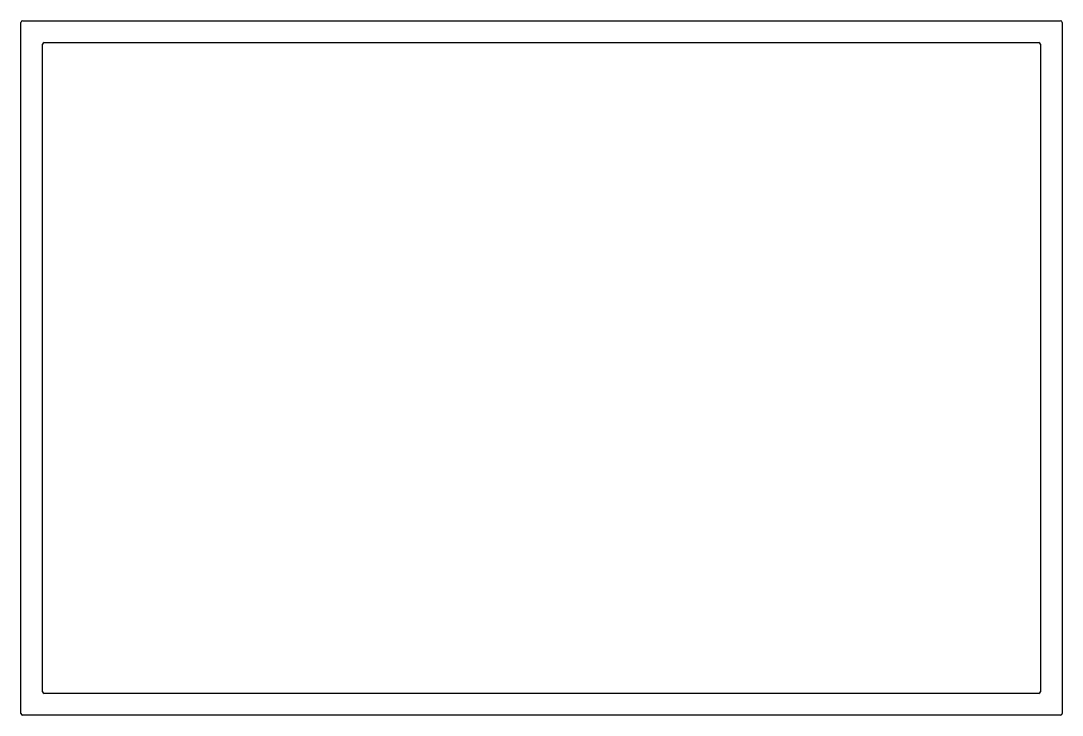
# Model space of a CAD drawing. Extents: x -75 to 78, y 16 to 117.
import ezdxf

# ---------------------------------------------------------------- set-up
doc = ezdxf.new("R2010")
doc.units = 0
doc.layers.get('0').update_dxf_attribs({"linetype": 'CONTINUOUS'})

msp = doc.modelspace()

# ---------------------------------------------------------------- linework, layer by layer
for p, q in [((-74.29, 117.45), (77.61, 117.45)), ((-74.54, 16.1), (-74.54, 117.2)), ((77.86, 117.2), (77.86, 16.1)), ((-71.37, 19.27), (-71.37, 114.02)), ((-71.12, 114.27), (74.43, 114.27)), ((74.68, 114.02), (74.68, 19.27)), ((74.43, 19.02), (-71.12, 19.02)), ((77.61, 15.85), (-74.29, 15.85))]:
    msp.add_line(p, q)
for centre, start, end in [((-74.29, 117.2), 90, 180), ((77.61, 117.2), 0, 90), ((-71.12, 114.02), 90, 180), ((74.43, 114.02), 0, 90), ((-71.12, 19.27), 180, 270), ((74.43, 19.27), 270, 0), ((-74.29, 16.1), 180, 270), ((77.61, 16.1), 270, 0)]:
    msp.add_arc(centre, 0.25, start, end)

doc.saveas('drawing.dxf')
